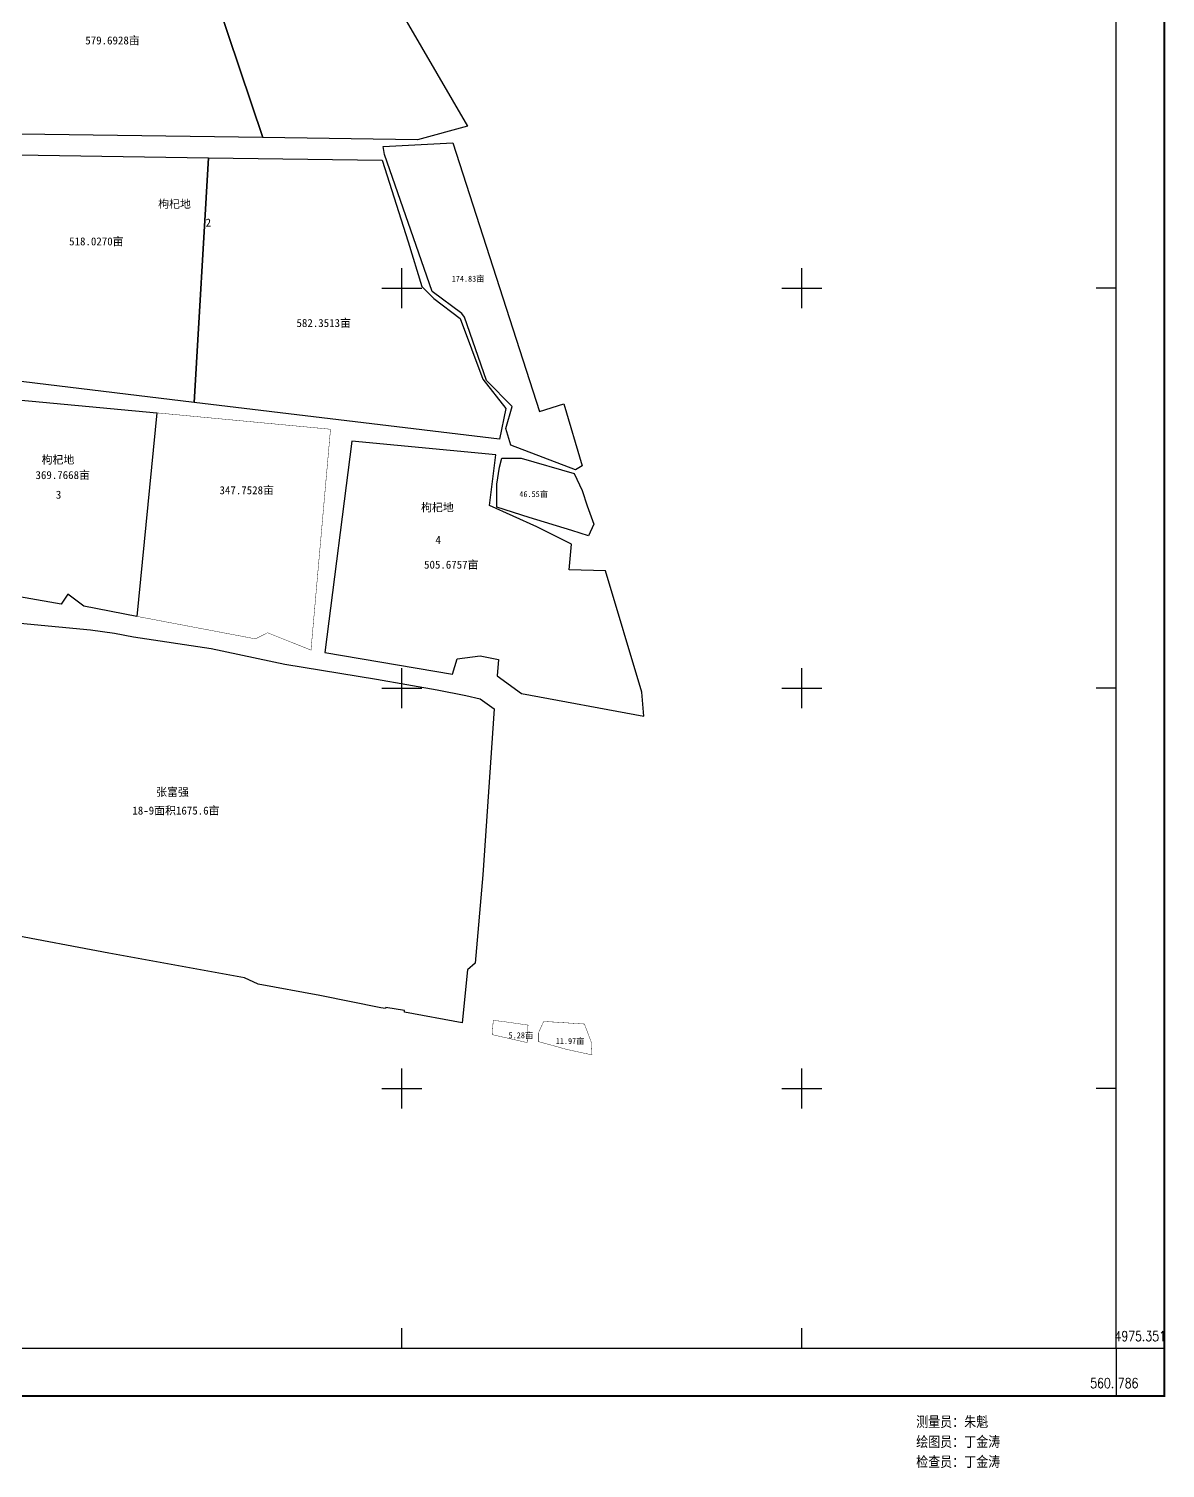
# Model space of a CAD drawing. Extents: x 554595 to 560908, y 4975051 to 4981577.
# Drawn here: x 558068 to 560908, y 4975051 to 4978648 of the extents above; entities that cross this region are included whole.
import ezdxf
from ezdxf.enums import TextEntityAlignment as Align

# ---------------------------------------------------------------- set-up
doc = ezdxf.new("R2010")
doc.units = 0
doc.header["$LTSCALE"] = 10
for name, color, linetype in [('MJZJ', 4, 'CONTINUOUS'), ('TK', 7, 'CONTINUOUS'), ('ZDH', 1, 'CONTINUOUS'), ('测地框', 7, 'CONTINUOUS')]:
    doc.layers.add(name, color=color, linetype=linetype)
doc.styles.add('HZ', font='rs.shx', dxfattribs={"width": 0.8, "bigfont": 'hztxt.shx'})
doc.styles.add('宋体', font='SimSun.ttf')

msp = doc.modelspace()

# ---------------------------------------------------------------- linework, layer by layer
at = {"layer": 'TK', "linetype": 'Continuous'}
for p, q in [((559000, 4977950), (559000, 4978050)), ((560000, 4977950), (560000, 4978050)), ((558950, 4978000), (559050, 4978000)), ((559950, 4978000), (560050, 4978000)), ((560786, 4978000), (560736, 4978000)), ((559000, 4976950), (559000, 4977050)), ((560000, 4976950), (560000, 4977050)), ((558950, 4977000), (559050, 4977000)), ((559950, 4977000), (560050, 4977000)), ((560786, 4977000), (560736, 4977000)), ((559000, 4975950), (559000, 4976050)), ((560000, 4975950), (560000, 4976050)), ((558950, 4976000), (559050, 4976000)), ((559950, 4976000), (560050, 4976000)), ((560786, 4976000), (560736, 4976000)), ((559000, 4975351), (559000, 4975401)), ((560000, 4975351), (560000, 4975401)), ((560786, 4975351), (560906, 4975351)), ((560786, 4975351), (560786, 4975231))]:
    msp.add_line(p, q, dxfattribs=at)
at = {"layer": 'TK', "linetype": 'Continuous', "const_width": 5, "flags": 128}
msp.add_lwpolyline([(554666, 4975231), (560906, 4975231), (560906, 4981471), (554666, 4981471)], close=True, dxfattribs=at)
at = {"layer": 'TK', "linetype": 'Continuous', "flags": 128}
msp.add_lwpolyline([(554786, 4975351), (560786, 4975351), (560786, 4981351), (554786, 4981351)], close=True, dxfattribs=at)
at = {"layer": '测地框', "color": 7, "linetype": 'Continuous', "flags": 128}
for points in [[(558422.2, 4979063.2), (558941.4, 4979139.2), (558993.8, 4978982.3), (558863.3, 4978922.3), (559164.3, 4978405), (559039.2, 4978370.6), (558652.7, 4978376.3)], [(558517.1, 4978326), (558951.1, 4978319.7), (559015.9, 4978115.7), (559050.5, 4978004), (559079.9, 4977974.5), (559146.3, 4977924.2), (559202.8, 4977772.6), (559260.2, 4977699), (559244.1, 4977622.2), (558481.1, 4977714.2)]]:
    msp.add_lwpolyline(points, close=True, dxfattribs=at)
for points, elevation in [([(557978.8, 4978998.4), (558422.2, 4979063.2), (558652.7, 4978376.3), (557925.2, 4978386.8), (557918.7, 4978414.4), (557935.4, 4978601.9), (557949, 4978748.7)], 293.5), ([(557930.6, 4978334.6), (558517.1, 4978326), (558481.1, 4977714.2), (557882.8, 4977786.3)], 294.5), ([(557870.5, 4977736.9), (558387.8, 4977688.3), (558338, 4977179.7), (558205.1, 4977204.9), (558164.9, 4977234.9), (558148.2, 4977209.9), (557953.6, 4977244.5), (557932.5, 4977233.3), (557922.4, 4977190.5), (557875.3, 4977183)], 294.7), ([(558807.8, 4977089.6), (559126.9, 4977034.9), (559138.6, 4977073.9), (559195.7, 4977081.1), (559242.1, 4977072.2), (559238.6, 4977031.2), (559299.3, 4976987.3), (559605.5, 4976930.7), (559600.1, 4976990.6), (559509.6, 4977293.6), (559418.8, 4977296), (559424.3, 4977360.3), (559337.8, 4977403.3), (559219.3, 4977456.9), (559235.5, 4977583.7), (558874.9, 4977617.3)], 295)]:
    msp.add_lwpolyline(points, close=True, dxfattribs=dict(at, elevation=elevation))
at = {"layer": '测地框', "color": 7}
for points, elevation in [([(558953.3, 4978353.6), (559127.7, 4978363.3), (559344.1, 4977691.4), (559405.5, 4977710.8), (559450.7, 4977555.7), (559434.5, 4977546.1), (559273, 4977607.4), (559260.1, 4977649.4), (559276.3, 4977704.3), (559211.7, 4977768.9), (559156.8, 4977927.2), (559150.3, 4977936.9), (559076, 4977991.8), (558956.5, 4978334.2), (558953.3, 4978353.6)], 18), ([(559250.4, 4977575.1), (559298.9, 4977575.1), (559431.3, 4977536.4), (559450.7, 4977494.4), (559463.6, 4977455.6), (559479.8, 4977410.4), (559466.8, 4977381.3), (559424.9, 4977394.2), (559318.3, 4977426.5), (559237.5, 4977452.4), (559237.5, 4977510.5), (559244, 4977552.5), (559250.4, 4977575.1)], 62)]:
    msp.add_lwpolyline(points, dxfattribs=dict(at, elevation=elevation))
at = {"layer": '测地框', "color": 7, "linetype": 'Continuous', "const_width": 1, "elevation": 294.7, "flags": 128}
msp.add_lwpolyline([(557870.5, 4977736.9), (558387.8, 4977688.3), (558338, 4977179.7), (558205.1, 4977204.9), (558164.9, 4977234.9), (558148.2, 4977209.9), (557953.6, 4977244.5), (557932.5, 4977233.3), (557922.4, 4977190.5), (557875.3, 4977183)], close=True, dxfattribs=at)
at = {"layer": '测地框', "color": 7, "linetype": 'Continuous', "const_width": 1, "flags": 128}
msp.add_lwpolyline([(558387.8, 4977688.3), (558821.9, 4977647.4), (558773.1, 4977095.4), (558664.5, 4977138.8), (558634.4, 4977123.5), (558338, 4977179.7)], close=True, dxfattribs=at)
msp.add_lwpolyline([(558387.8, 4977688.3), (558821.9, 4977647.4), (558773.1, 4977095.4), (558664.5, 4977138.8), (558634.4, 4977123.5), (558338, 4977179.7)], close=True, dxfattribs=at)
at = {"layer": '测地框', "color": 7, "linetype": 'Continuous', "flags": 128}
msp.add_lwpolyline([(557965.8, 4977170), (558222.3, 4977146.1), (558282, 4977137.7), (558329.1, 4977128.8), (558523.8, 4977099.4), (558707.5, 4977059.9), (558936.8, 4977022.5), (559088.5, 4976996.2), (559160.4, 4976982.2), (559196, 4976973.6), (559231.2, 4976949), (559202.5, 4976534.1), (559183.4, 4976313), (559164.6, 4976296.5), (559150.9, 4976163.8), (559006.5, 4976190.8), (559006.5, 4976194.7), (558959.8, 4976202.6), (558959, 4976199.7), (558948.1, 4976201.7), (558795.1, 4976232.6), (558640.8, 4976260.3), (558607.2, 4976276.6), (558267.5, 4976338.4), (558011.9, 4976386.5)], dxfattribs=at)
at = {"layer": '测地框', "color": 7, "const_width": 1}
for points, elevation in [([(559228.7, 4976170.1), (559226.2, 4976134.4), (559313.7, 4976114.5), (559315.6, 4976158.3), (559253.2, 4976167.2), (559228.7, 4976170.1)], 118), ([(559354.8, 4976167.5), (559341.5, 4976138.4), (559341.5, 4976117.1), (559413.1, 4976097.3), (559475.5, 4976083.8), (559474, 4976114.5), (559456.8, 4976160.9), (559354.8, 4976167.5)], 119)]:
    msp.add_lwpolyline(points, dxfattribs=dict(at, elevation=elevation))

# ---------------------------------------------------------------- texts
at = {"layer": 'MJZJ', "color": 1, "linetype": 'Continuous', "style": '宋体'}
for s, height, p in [('579.6928亩', 20, (558277, 4978619.8)), ('枸杞地', 20, (558432, 4978211.1)), ('2', 20, (558516.5, 4978163.8)), ('518.0270亩', 20, (558236.6, 4978117.6)), ('582.3513亩', 20, (558804.9, 4977913.6)), ('枸杞地', 20, (558140.7, 4977571.9)), ('369.7668亩', 20, (558152.5, 4977533.6)), ('3', 20, (558142.1, 4977483.6)), ('347.7528亩', 20, (558612.5, 4977495.7)), ('46.55亩', 15, (559330, 4977485.9)), ('枸杞地', 20, (559089.1, 4977452.6)), ('4', 20, (559091.1, 4977370.8)), ('505.6757亩', 20, (559123.8, 4977309.7))]:
    msp.add_text(s, height=height, dxfattribs=at).set_placement(p, align=Align.MIDDLE)
at = {"layer": 'TK', "linetype": 'Continuous', "style": 'HZ', "width": 0.8}
msp.add_text('4975.351', height=25, dxfattribs=at).set_placement((560846, 4975381), align=Align.MIDDLE)
msp.add_text('560.', height=25, dxfattribs=at).set_placement((560781, 4975263.5), align=Align.MIDDLE_RIGHT)
msp.add_text('786', height=25, dxfattribs=at).set_placement((560790, 4975263.5), align=Align.MIDDLE_LEFT)
at = {"layer": 'TK', "linetype": 'Continuous', "style": 'HZ'}
for s, p in [('测量员：朱魁', (560286, 4975166)), ('绘图员：丁金涛', (560286, 4975116)), ('检查员：丁金涛', (560286, 4975066))]:
    msp.add_text(s, height=30, dxfattribs=at).set_placement(p, align=Align.MIDDLE_LEFT)
at = {"layer": 'ZDH', "color": 1, "linetype": 'Continuous', "style": '宋体'}
for s, p in [('174.83亩', (559166, 4978024.1)), ('5.28亩', (559298, 4976133.3)), ('11.97亩', (559421, 4976118.9))]:
    msp.add_text(s, height=15, dxfattribs=at).set_placement(p, align=Align.MIDDLE)
at = {"layer": 'ZDH', "color": 6, "linetype": 'Continuous', "style": '宋体'}
for s, p in [('张富强', (558386, 4976730.8)), ('18-9面积1675.6亩', (558326.6, 4976684.4))]:
    msp.add_text(s, height=20, dxfattribs=at).set_placement(p)

doc.saveas('drawing.dxf')
